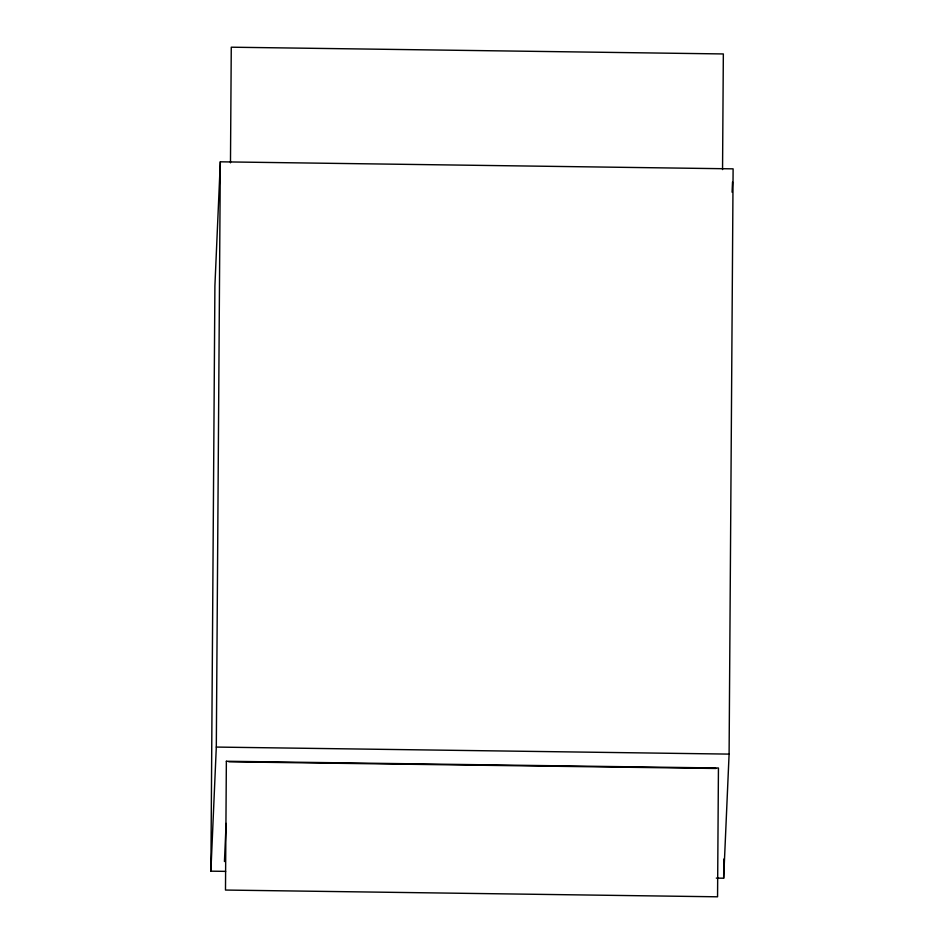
<?xml version="1.0" encoding="UTF-8"?>
<svg xmlns="http://www.w3.org/2000/svg" width="944" height="944" viewBox="0 0 944 944"><rect width="100%" height="100%" fill="white"/><g stroke="black" fill="none" stroke-linecap="round" stroke-linejoin="round"><path stroke-width="1.42" d="M225.628 871.371L210.89 871.17L214.902 285.914L220.33 161.813L733.11 168.846L729.098 754.103L723.67 878.203L716.307 878.109M210.89 871.17L216.306 747.07L220.33 161.813M230.478 162.816L231.268 47.2L723.34 53.95L722.549 169.578M723.67 878.203L723.812 859.04M224.448 861.553L226.112 823.404M732.096 192.21L732.532 181.991M216.306 747.07L729.098 754.103M228.802 761.796L715.953 768.475M226.359 761.253L225.486 890.05L717.558 896.8L718.443 768.003L226.359 761.253"/></g></svg>
